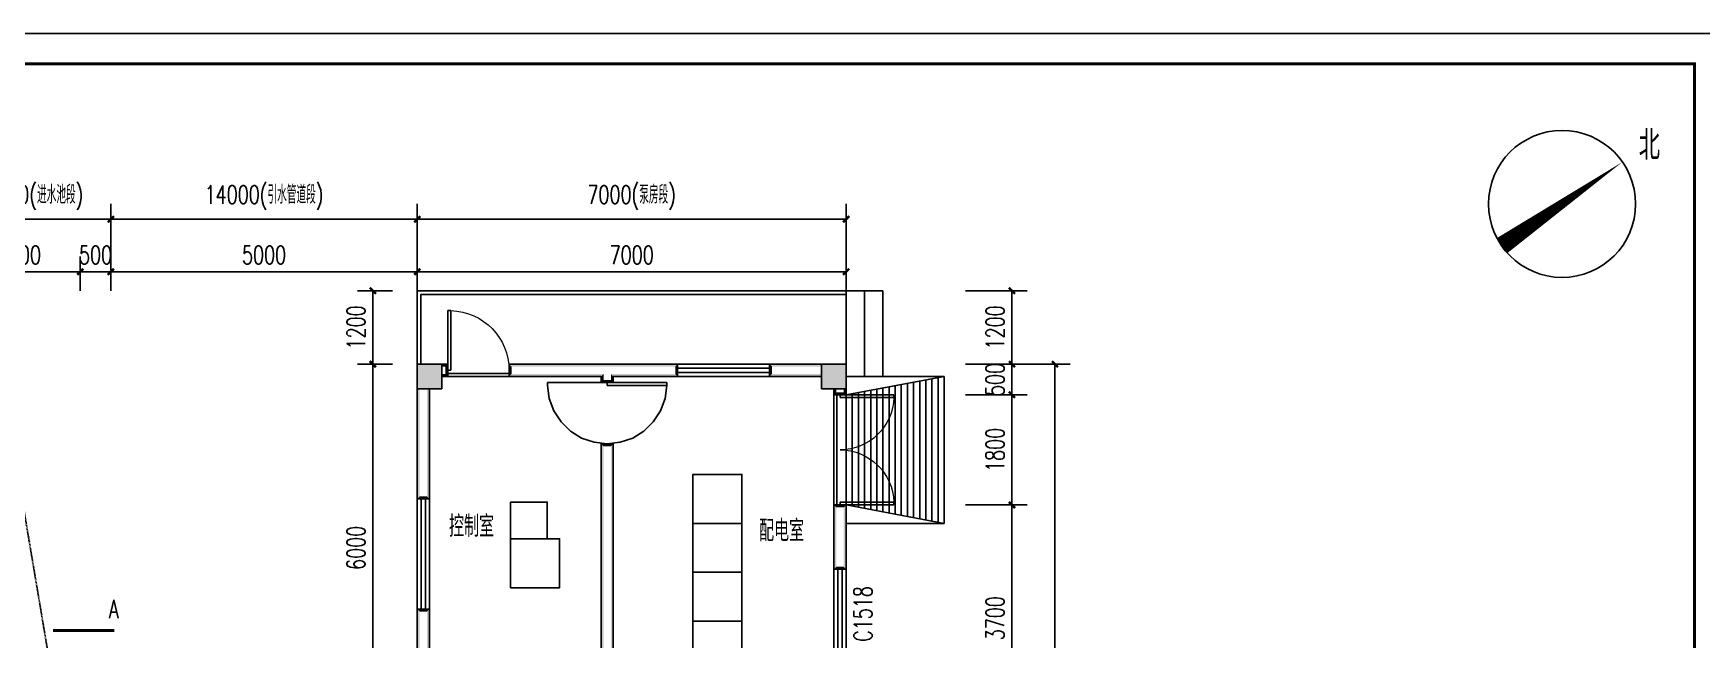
# Model space of a CAD drawing. Header units: millimetres. Extents: x -725 to 2274960, y -506 to 2980382.
# Drawn here: x 2005672 to 2032899, y 2606310 to 2616214 of the extents above; entities that cross this region are included whole.
import ezdxf

# ---------------------------------------------------------------- set-up
doc = ezdxf.new("R2010")
doc.units = ezdxf.units.MM
doc.header["$LTSCALE"] = 1000
doc.linetypes.add('DASHED', pattern=[0.75, 0.5, -0.25])
doc.linetypes.add('DASHED2', pattern=[0.375, 0.25, -0.125])
for name, color, linetype in [('AXIS', 3, 'Continuous'), ('COLUMN', 4, 'Continuous'), ('DIM_SYMB', 3, 'Continuous'), ('DOOR_FIRE', 3, 'Continuous'), ('DXPM', 4, 'Continuous'), ('LATRINE', 6, 'Continuous'), ('PUB_DIM', 3, 'Continuous'), ('PUB_HATCH', 8, 'Continuous'), ('PUB_TITLE', 4, 'Continuous'), ('PUB_WALL', 9, 'Continuous'), ('STAIR', 2, 'Continuous'), ('WALL', 4, 'Continuous'), ('WINDOW', 3, 'Continuous'), ('WINDOW_TEXT', 7, 'Continuous'), ('YHJ_剖面_梁板', 4, 'Continuous'), ('YHJ_楼梯', 52, 'Continuous'), ('电缆沟', 7, 'Continuous')]:
    doc.layers.add(name, color=color, linetype=linetype)
doc.styles.add('_TCH_DIM', font='SIMPLEX', dxfattribs={"bigfont": 'GBCBIG'})
doc.styles.add('_TCH_DIM_T3', font='SIMPLEX', dxfattribs={"width": 0.705882, "bigfont": 'GBCBIG'})
doc.styles.add('_TCH_LABEL', font='COMPLEX', dxfattribs={"bigfont": 'GBCBIG'})
doc.styles.add('_TCH_WINDOW', font='SIMPLEX', dxfattribs={"bigfont": 'GBCBIG'})
doc.styles.add('tssdeng', font='tssdeng.shx', dxfattribs={"width": 0.7, "bigfont": 'hztxt.shx'})
doc.dimstyles.new('_TCH_ARCH&&100', dxfattribs={"dimtxt": 297.5, "dimasz": 100, "dimexe": 250, "dimexo": 300, "dimgap": 126.25, "dimtad": 1, "dimdec": 0, "dimzin": 0, "dimdsep": 46, "dimtxsty": '_TCH_DIM_T3', "dimblk": 'ARCHTICK', "dimcen": 0.09, "dimclrt": 7, "dimazin": 2, "dimtfac": 1, "dimtdec": 0, "dimtix": 1, "dimtmove": 2, "dimatfit": 3, "dimfxl": 75, "dimtolj": 1, "dimtzin": 0, "dimarcsym": 0})
doc.dimstyles.new('_TCH_ARCH_MM_M&&100', dxfattribs={"dimtxt": 297.5, "dimasz": 100, "dimexe": 250, "dimexo": 300, "dimgap": 126.25, "dimtad": 1, "dimdec": 0, "dimzin": 0, "dimdsep": 46, "dimtxsty": '_TCH_DIM_T3', "dimblk": 'ARCHTICK', "dimcen": 0.09, "dimclrt": 7, "dimazin": 2, "dimtfac": 1, "dimtdec": 0, "dimtix": 1, "dimtmove": 2, "dimatfit": 3, "dimfxl": 75, "dimtolj": 1, "dimtzin": 0, "dimarcsym": 0})

# ---------------------------------------------------------------- blocks, each defined once
blk = doc.blocks.new('HAYJZ A3')
blk.add_lwpolyline([(4975, -403417), (46975, -403417), (46975, -433117), (4975, -433117), (4975, -403417)])
at = {"const_width": 50}
blk.add_lwpolyline([(7475, -403917), (46475, -403917), (46475, -432617), (7475, -432617), (7475, -403917)], dxfattribs=at)
at = {"layer": 'PUB_TITLE'}
blk.add_lwpolyline([(4975, -433117), (46975, -433117), (46975, -403417), (4975, -403417)], close=True, dxfattribs=at)
blk = doc.blocks.new('_ArchTick')
at = {"color": 0, "linetype": 'ByBlock', "const_width": 0.4}
blk.add_lwpolyline([(-0.5, -0.5), (0.5, 0.5)], dxfattribs=at)
blk = doc.blocks.new('*D56')
at = {"layer": 'AXIS', "color": 0, "lineweight": -2, "transparency": 16777216}
for p, q in [((2004437, 2612010), (2004437, 2613428)), ((2006937, 2612010), (2006937, 2613428)), ((2004437, 2613178), (2006937, 2613178))]:
    blk.add_line(p, q, dxfattribs=at)
at = {"layer": 'Defpoints', "color": 0, "transparency": 16777216}
for p in [(2006937, 2613178), (2004437, 2611710), (2006937, 2611710)]:
    blk.add_point(p, dxfattribs=at)
at = {"layer": 'AXIS', "color": 0, "lineweight": -2, "transparency": 16777216, "xscale": 100, "yscale": 100, "zscale": 100, "rotation": 180}
blk.add_blockref('_ArchTick', (2004437, 2613178), dxfattribs=at)
at = {"layer": 'AXIS', "color": 0, "lineweight": -2, "transparency": 16777216, "xscale": 100, "yscale": 100, "zscale": 100}
blk.add_blockref('_ArchTick', (2006937, 2613178), dxfattribs=at)
at = {"layer": 'AXIS', "color": 7, "transparency": 16777216, "insert": (2005687, 2613531), "char_height": 297.5, "attachment_point": 5, "style": '_TCH_DIM_T3'}
blk.add_mtext('\\A1;2500(进水池段)', dxfattribs=at)
blk = doc.blocks.new('*D57')
at = {"layer": 'AXIS', "color": 0, "lineweight": -2, "transparency": 16777216}
for p, q in [((2006937, 2612010), (2006937, 2613428)), ((2011937, 2612010), (2011937, 2613428)), ((2006937, 2613178), (2011937, 2613178))]:
    blk.add_line(p, q, dxfattribs=at)
at = {"layer": 'Defpoints', "color": 0, "transparency": 16777216}
for p in [(2011937, 2613178), (2006937, 2611710), (2011937, 2611710)]:
    blk.add_point(p, dxfattribs=at)
at = {"layer": 'AXIS', "color": 0, "lineweight": -2, "transparency": 16777216, "xscale": 100, "yscale": 100, "zscale": 100, "rotation": 180}
blk.add_blockref('_ArchTick', (2006937, 2613178), dxfattribs=at)
at = {"layer": 'AXIS', "color": 0, "lineweight": -2, "transparency": 16777216, "xscale": 100, "yscale": 100, "zscale": 100}
blk.add_blockref('_ArchTick', (2011937, 2613178), dxfattribs=at)
at = {"layer": 'AXIS', "color": 7, "transparency": 16777216, "insert": (2009437, 2613531), "char_height": 297.5, "attachment_point": 5, "style": '_TCH_DIM_T3'}
blk.add_mtext('\\A1;14000(引水管道段)', dxfattribs=at)
blk = doc.blocks.new('*D58')
at = {"layer": 'AXIS', "color": 0, "lineweight": -2, "transparency": 16777216}
for p, q in [((2011937, 2612010), (2011937, 2613428)), ((2018937, 2612010), (2018937, 2613428)), ((2011937, 2613178), (2018937, 2613178))]:
    blk.add_line(p, q, dxfattribs=at)
at = {"layer": 'Defpoints', "color": 0, "transparency": 16777216}
for p in [(2018937, 2613178), (2011937, 2611710), (2018937, 2611710)]:
    blk.add_point(p, dxfattribs=at)
at = {"layer": 'AXIS', "color": 0, "lineweight": -2, "transparency": 16777216, "xscale": 100, "yscale": 100, "zscale": 100, "rotation": 180}
blk.add_blockref('_ArchTick', (2011937, 2613178), dxfattribs=at)
at = {"layer": 'AXIS', "color": 0, "lineweight": -2, "transparency": 16777216, "xscale": 100, "yscale": 100, "zscale": 100}
blk.add_blockref('_ArchTick', (2018937, 2613178), dxfattribs=at)
at = {"layer": 'AXIS', "color": 7, "transparency": 16777216, "insert": (2015437, 2613531), "char_height": 297.5, "attachment_point": 5, "style": '_TCH_DIM_T3'}
blk.add_mtext('\\A1;7000(泵房段)', dxfattribs=at)
blk = doc.blocks.new('_FZH')
blk.add_lwpolyline([(-0.5, -0.5), (0.5, -0.5), (0.5, 0.5), (-0.5, 0.5)], close=True)
at = {"layer": 'PUB_HATCH'}
blk.add_solid([(-0.5, -0.5), (0.5, -0.5), (-0.5, 0.5), (0.5, 0.5)], dxfattribs=at)
blk = doc.blocks.new('*D159')
at = {"layer": 'AXIS', "color": 0, "lineweight": -2, "transparency": 16777216}
for p, q in [((2004437, 2612010), (2004437, 2612570)), ((2006437, 2612010), (2006437, 2612570)), ((2004437, 2612320), (2006437, 2612320))]:
    blk.add_line(p, q, dxfattribs=at)
at = {"layer": 'Defpoints', "color": 0, "transparency": 16777216}
for p in [(2006437, 2612320), (2004437, 2611710), (2006437, 2611710)]:
    blk.add_point(p, dxfattribs=at)
at = {"layer": 'AXIS', "color": 0, "lineweight": -2, "transparency": 16777216, "xscale": 100, "yscale": 100, "zscale": 100, "rotation": 180}
blk.add_blockref('_ArchTick', (2004437, 2612320), dxfattribs=at)
at = {"layer": 'AXIS', "color": 0, "lineweight": -2, "transparency": 16777216, "xscale": 100, "yscale": 100, "zscale": 100}
blk.add_blockref('_ArchTick', (2006437, 2612320), dxfattribs=at)
at = {"layer": 'AXIS', "color": 7, "transparency": 16777216, "insert": (2005437, 2612595), "char_height": 297.5, "attachment_point": 5, "style": '_TCH_DIM_T3'}
blk.add_mtext('\\A1;2000', dxfattribs=at)
blk = doc.blocks.new('*D160')
at = {"layer": 'AXIS', "color": 0, "lineweight": -2, "transparency": 16777216}
for p, q in [((2006437, 2612010), (2006437, 2612570)), ((2006937, 2612010), (2006937, 2612570)), ((2006437, 2612320), (2006337, 2612320)), ((2006437, 2612320), (2006937, 2612320)), ((2006937, 2612320), (2007037, 2612320))]:
    blk.add_line(p, q, dxfattribs=at)
at = {"layer": 'Defpoints', "color": 0, "transparency": 16777216}
for p in [(2006937, 2612320), (2006437, 2611710), (2006937, 2611710)]:
    blk.add_point(p, dxfattribs=at)
at = {"layer": 'AXIS', "color": 0, "lineweight": -2, "transparency": 16777216, "xscale": 100, "yscale": 100, "zscale": 100}
blk.add_blockref('_ArchTick', (2006437, 2612320), dxfattribs=at)
at = {"layer": 'AXIS', "color": 0, "lineweight": -2, "transparency": 16777216, "xscale": 100, "yscale": 100, "zscale": 100, "rotation": 180}
blk.add_blockref('_ArchTick', (2006937, 2612320), dxfattribs=at)
at = {"layer": 'AXIS', "color": 7, "transparency": 16777216, "insert": (2006687, 2612595), "char_height": 297.5, "attachment_point": 5, "style": '_TCH_DIM_T3'}
blk.add_mtext('\\A1;500', dxfattribs=at)
blk = doc.blocks.new('*D161')
at = {"layer": 'AXIS', "color": 0, "lineweight": -2, "transparency": 16777216}
for p, q in [((2006937, 2612010), (2006937, 2612570)), ((2011937, 2612010), (2011937, 2612570)), ((2006937, 2612320), (2011937, 2612320))]:
    blk.add_line(p, q, dxfattribs=at)
at = {"layer": 'Defpoints', "color": 0, "transparency": 16777216}
for p in [(2011937, 2612320), (2006937, 2611710), (2011937, 2611710)]:
    blk.add_point(p, dxfattribs=at)
at = {"layer": 'AXIS', "color": 0, "lineweight": -2, "transparency": 16777216, "xscale": 100, "yscale": 100, "zscale": 100, "rotation": 180}
blk.add_blockref('_ArchTick', (2006937, 2612320), dxfattribs=at)
at = {"layer": 'AXIS', "color": 0, "lineweight": -2, "transparency": 16777216, "xscale": 100, "yscale": 100, "zscale": 100}
blk.add_blockref('_ArchTick', (2011937, 2612320), dxfattribs=at)
at = {"layer": 'AXIS', "color": 7, "transparency": 16777216, "insert": (2009437, 2612595), "char_height": 297.5, "attachment_point": 5, "style": '_TCH_DIM_T3'}
blk.add_mtext('\\A1;5000', dxfattribs=at)
blk = doc.blocks.new('*D162')
at = {"layer": 'AXIS', "color": 0, "lineweight": -2, "transparency": 16777216}
for p, q in [((2011937, 2612010), (2011937, 2612570)), ((2018937, 2612010), (2018937, 2612570)), ((2011937, 2612320), (2018937, 2612320))]:
    blk.add_line(p, q, dxfattribs=at)
at = {"layer": 'Defpoints', "color": 0, "transparency": 16777216}
for p in [(2018937, 2612320), (2011937, 2611710), (2018937, 2611710)]:
    blk.add_point(p, dxfattribs=at)
at = {"layer": 'AXIS', "color": 0, "lineweight": -2, "transparency": 16777216, "xscale": 100, "yscale": 100, "zscale": 100, "rotation": 180}
blk.add_blockref('_ArchTick', (2011937, 2612320), dxfattribs=at)
at = {"layer": 'AXIS', "color": 0, "lineweight": -2, "transparency": 16777216, "xscale": 100, "yscale": 100, "zscale": 100}
blk.add_blockref('_ArchTick', (2018937, 2612320), dxfattribs=at)
at = {"layer": 'AXIS', "color": 7, "transparency": 16777216, "insert": (2015437, 2612595), "char_height": 297.5, "attachment_point": 5, "style": '_TCH_DIM_T3'}
blk.add_mtext('\\A1;7000', dxfattribs=at)
blk = doc.blocks.new('*D163')
at = {"layer": 'Defpoints', "color": 0, "transparency": 16777216}
for p in [(2011213, 2612010), (2011833, 2612010), (2011833, 2610810)]:
    blk.add_point(p, dxfattribs=at)
at = {"layer": 'PUB_DIM', "color": 0, "lineweight": -2, "transparency": 16777216}
for p, q in [((2011533, 2612010), (2010963, 2612010)), ((2011213, 2610810), (2011213, 2612010)), ((2011533, 2610810), (2010963, 2610810))]:
    blk.add_line(p, q, dxfattribs=at)
at = {"layer": 'PUB_DIM', "color": 0, "lineweight": -2, "transparency": 16777216, "xscale": 100, "yscale": 100, "zscale": 100}
for p, rotation in [((2011213, 2612010), 90), ((2011213, 2610810), 270)]:
    blk.add_blockref('_ArchTick', p, dxfattribs=dict(at, rotation=rotation))
at = {"layer": 'PUB_DIM', "color": 7, "transparency": 16777216, "insert": (2010938, 2611410), "char_height": 297.5, "attachment_point": 5, "rotation": 90, "style": '_TCH_DIM_T3'}
blk.add_mtext('\\A1;1200', dxfattribs=at)
blk = doc.blocks.new('*D164')
at = {"layer": 'Defpoints', "color": 0, "transparency": 16777216}
for p in [(2011213, 2610810), (2011833, 2610810), (2011833, 2604810)]:
    blk.add_point(p, dxfattribs=at)
at = {"layer": 'PUB_DIM', "color": 0, "lineweight": -2, "transparency": 16777216}
for p, q in [((2011533, 2610810), (2010963, 2610810)), ((2011213, 2604810), (2011213, 2610810)), ((2011533, 2604810), (2010963, 2604810))]:
    blk.add_line(p, q, dxfattribs=at)
at = {"layer": 'PUB_DIM', "color": 0, "lineweight": -2, "transparency": 16777216, "xscale": 100, "yscale": 100, "zscale": 100}
for p, rotation in [((2011213, 2610810), 90), ((2011213, 2604810), 270)]:
    blk.add_blockref('_ArchTick', p, dxfattribs=dict(at, rotation=rotation))
at = {"layer": 'PUB_DIM', "color": 7, "transparency": 16777216, "insert": (2010938, 2607810), "char_height": 297.5, "attachment_point": 5, "rotation": 90, "style": '_TCH_DIM_T3'}
blk.add_mtext('\\A1;6000', dxfattribs=at)
blk = doc.blocks.new('$WINLIB2D$00000001')
at = {"color": 0}
for points in [[(-0.5, 0.5), (-0.5, -0.5)], [(-0.5, 0.5), (0.5, 0.5)], [(0.5, -0.5), (0.5, 0.5)], [(0.5, 0.167), (-0.5, 0.167)], [(0.5, -0.167), (-0.5, -0.167)], [(-0.5, -0.5), (0.5, -0.5)]]:
    blk.add_lwpolyline(points, dxfattribs=at)
blk = doc.blocks.new('$DorLib2D$00000002')
for p, q in [((-0.5, 0), (-0.5, 0.4875)), ((-0.475, 0.4875), (-0.5, 0.4875)), ((-0.475, 0), (-0.475, 0.4875)), ((0.475, 0), (0.475, 0.4875)), ((0.475, 0.4875), (0.5, 0.4875)), ((0.5, 0), (0.5, 0.4875)), ((-0.5, 0), (-0.475, 0)), ((0.5, 0), (0.475, 0))]:
    blk.add_line(p, q)
at = {"lineweight": 13}
for centre, start, end in [((-0.4875, 0), 0, 88.53072), ((0.4875, 0), 91.46928, 180)]:
    blk.add_arc(centre, 0.4875, start, end, dxfattribs=at)
blk = doc.blocks.new('$DorLib2D$00000148')
at = {"color": 0}
for points in [[(0.45, 0.975), (0.237, 0.946), (0.036, 0.871), (-0.144, 0.753), (-0.294, 0.599), (-0.407, 0.417), (-0.476, 0.213), (-0.5, 0)], [(0.45, 0.975), (0.5, 0.975)], [(0.45, 0), (0.45, 0.975)], [(0.5, 0), (0.5, 0.975)], [(0.5, 0), (0.45, 0)]]:
    blk.add_lwpolyline(points, dxfattribs=at)
at = {"color": 0, "linetype": 'DASHED2'}
for points in [[(-0.5, 0), (-0.476, -0.213), (-0.407, -0.417), (-0.294, -0.599), (-0.144, -0.753), (0.036, -0.871), (0.237, -0.946), (0.45, -0.975)], [(0.5, 0), (0.5, -0.975)], [(0.45, -0.975), (0.5, -0.975)]]:
    blk.add_lwpolyline(points, dxfattribs=at)
blk = doc.blocks.new('$DorLib2D$00000001')
for p, q in [((0.45, 0.975), (0.5, 0.975)), ((0.45, 0), (0.45, 0.975)), ((0.5, 0), (0.5, 0.975)), ((0.5, 0), (0.45, 0))]:
    blk.add_line(p, q)
at = {"lineweight": 13}
blk.add_arc((0.475, 0), 0.975, 91.4693, 180, dxfattribs=at)
blk = doc.blocks.new('*D386')
at = {"layer": 'Defpoints', "color": 0, "transparency": 16777216}
for p in [(2020586, 2608510), (2021643, 2608510), (2020586, 2604810)]:
    blk.add_point(p, dxfattribs=at)
at = {"layer": 'PUB_DIM', "color": 0, "lineweight": -2, "transparency": 16777216}
for p, q in [((2020886, 2608510), (2021893, 2608510)), ((2021643, 2604810), (2021643, 2608510)), ((2020886, 2604810), (2021893, 2604810))]:
    blk.add_line(p, q, dxfattribs=at)
at = {"layer": 'PUB_DIM', "color": 0, "lineweight": -2, "transparency": 16777216, "xscale": 100, "yscale": 100, "zscale": 100}
for p, rotation in [((2021643, 2608510), 90), ((2021643, 2604810), 270)]:
    blk.add_blockref('_ArchTick', p, dxfattribs=dict(at, rotation=rotation))
at = {"layer": 'PUB_DIM', "color": 7, "transparency": 16777216, "insert": (2021368, 2606660), "char_height": 297.5, "attachment_point": 5, "rotation": 90, "style": '_TCH_DIM_T3'}
blk.add_mtext('\\A1;3700', dxfattribs=at)
blk = doc.blocks.new('*D387')
at = {"layer": 'Defpoints', "color": 0, "transparency": 16777216}
for p in [(2020586, 2610310), (2021643, 2610310), (2020586, 2608510)]:
    blk.add_point(p, dxfattribs=at)
at = {"layer": 'PUB_DIM', "color": 0, "lineweight": -2, "transparency": 16777216}
for p, q in [((2020886, 2610310), (2021893, 2610310)), ((2021643, 2608510), (2021643, 2610310)), ((2020886, 2608510), (2021893, 2608510))]:
    blk.add_line(p, q, dxfattribs=at)
at = {"layer": 'PUB_DIM', "color": 0, "lineweight": -2, "transparency": 16777216, "xscale": 100, "yscale": 100, "zscale": 100}
for p, rotation in [((2021643, 2610310), 90), ((2021643, 2608510), 270)]:
    blk.add_blockref('_ArchTick', p, dxfattribs=dict(at, rotation=rotation))
at = {"layer": 'PUB_DIM', "color": 7, "transparency": 16777216, "insert": (2021368, 2609410), "char_height": 297.5, "attachment_point": 5, "rotation": 90, "style": '_TCH_DIM_T3'}
blk.add_mtext('\\A1;1800', dxfattribs=at)
blk = doc.blocks.new('*D388')
at = {"layer": 'Defpoints', "color": 0, "transparency": 16777216}
for p in [(2020586, 2610810), (2021643, 2610810), (2020586, 2610310)]:
    blk.add_point(p, dxfattribs=at)
at = {"layer": 'PUB_DIM', "color": 0, "lineweight": -2, "transparency": 16777216}
for p, q in [((2020886, 2610810), (2021893, 2610810)), ((2021643, 2610810), (2021643, 2610910)), ((2021643, 2610310), (2021643, 2610810)), ((2020886, 2610310), (2021893, 2610310)), ((2021643, 2610310), (2021643, 2610210))]:
    blk.add_line(p, q, dxfattribs=at)
at = {"layer": 'PUB_DIM', "color": 0, "lineweight": -2, "transparency": 16777216, "xscale": 100, "yscale": 100, "zscale": 100}
for p, rotation in [((2021643, 2610810), 270), ((2021643, 2610310), 90)]:
    blk.add_blockref('_ArchTick', p, dxfattribs=dict(at, rotation=rotation))
at = {"layer": 'PUB_DIM', "color": 7, "transparency": 16777216, "insert": (2021368, 2610560), "char_height": 297.5, "attachment_point": 5, "rotation": 90, "style": '_TCH_DIM_T3'}
blk.add_mtext('\\A1;500', dxfattribs=at)
blk = doc.blocks.new('*D389')
at = {"layer": 'Defpoints', "color": 0, "transparency": 16777216}
for p in [(2020586, 2612010), (2021643, 2612010), (2020586, 2610810)]:
    blk.add_point(p, dxfattribs=at)
at = {"layer": 'PUB_DIM', "color": 0, "lineweight": -2, "transparency": 16777216}
for p, q in [((2020886, 2612010), (2021893, 2612010)), ((2021643, 2610810), (2021643, 2612010)), ((2020886, 2610810), (2021893, 2610810))]:
    blk.add_line(p, q, dxfattribs=at)
at = {"layer": 'PUB_DIM', "color": 0, "lineweight": -2, "transparency": 16777216, "xscale": 100, "yscale": 100, "zscale": 100}
for p, rotation in [((2021643, 2612010), 90), ((2021643, 2610810), 270)]:
    blk.add_blockref('_ArchTick', p, dxfattribs=dict(at, rotation=rotation))
at = {"layer": 'PUB_DIM', "color": 7, "transparency": 16777216, "insert": (2021368, 2611410), "char_height": 297.5, "attachment_point": 5, "rotation": 90, "style": '_TCH_DIM_T3'}
blk.add_mtext('\\A1;1200', dxfattribs=at)
blk = doc.blocks.new('*D390')
at = {"layer": 'Defpoints', "color": 0, "transparency": 16777216}
for p in [(2020886, 2610810), (2022345, 2610810), (2020886, 2595210)]:
    blk.add_point(p, dxfattribs=at)
at = {"layer": 'PUB_DIM', "color": 0, "lineweight": -2, "transparency": 16777216}
for p, q in [((2021186, 2610810), (2022595, 2610810)), ((2022345, 2595210), (2022345, 2610810)), ((2021186, 2595210), (2022595, 2595210))]:
    blk.add_line(p, q, dxfattribs=at)
at = {"layer": 'PUB_DIM', "color": 0, "lineweight": -2, "transparency": 16777216, "xscale": 100, "yscale": 100, "zscale": 100}
for p, rotation in [((2022345, 2610810), 90), ((2022345, 2595210), 270)]:
    blk.add_blockref('_ArchTick', p, dxfattribs=dict(at, rotation=rotation))
at = {"layer": 'PUB_DIM', "color": 7, "transparency": 16777216, "insert": (2022070, 2603010), "char_height": 297.5, "attachment_point": 5, "rotation": 90, "style": '_TCH_DIM_T3'}
blk.add_mtext('\\A1;15600', dxfattribs=at)

msp = doc.modelspace()

# ---------------------------------------------------------------- hatches: boundary and pattern name
at = {"layer": 'PUB_WALL'}
for points in [[(2011937.2599, 2610810.0124), (2011937.2599, 2610410.0124), (2011977.2599, 2610450.0124), (2011977.2599, 2610770.0124)], [(2012337.2599, 2610810.0124), (2011937.2599, 2610810.0124), (2011977.2599, 2610770.0124), (2012297.2599, 2610770.0124)], [(2012337.2599, 2610410.0124), (2012337.2599, 2610810.0124), (2012297.2599, 2610770.0124), (2012297.2599, 2610450.0124)], [(2012337.2599, 2610810.0124), (2012337.2599, 2610770.0124), (2012397.2599, 2610770.0124), (2012437.2599, 2610810.0124)], [(2012437.2599, 2610610.0124), (2012437.2599, 2610810.0124), (2012397.2599, 2610770.0124), (2012397.2599, 2610650.0124)], [(2015037.2599, 2610810.0124), (2013437.2599, 2610810.0124), (2013477.2599, 2610770.0124), (2015037.2599, 2610770.0124)], [(2013437.2599, 2610810.0124), (2013437.2599, 2610610.0124), (2013477.2599, 2610650.0124), (2013477.2599, 2610770.0124)], [(2016187.2599, 2610810.0124), (2015037.2599, 2610810.0124), (2015037.2599, 2610770.0124), (2016147.2599, 2610770.0124)], [(2016187.2599, 2610610.0124), (2016187.2599, 2610810.0124), (2016147.2599, 2610770.0124), (2016147.2599, 2610650.0124)], [(2018537.2599, 2610770.0124), (2018537.2599, 2610810.0124), (2017687.2599, 2610810.0124), (2017727.2599, 2610770.0124)], [(2017687.2599, 2610810.0124), (2017687.2599, 2610610.0124), (2017727.2599, 2610650.0124), (2017727.2599, 2610770.0124)], [(2018537.2599, 2610810.0124), (2018537.2599, 2610410.0124), (2018577.2599, 2610450.0124), (2018577.2599, 2610770.0124)], [(2018937.2599, 2610810.0124), (2018537.2599, 2610810.0124), (2018577.2599, 2610770.0124), (2018897.2599, 2610770.0124)], [(2018937.2599, 2610410.0124), (2018937.2599, 2610810.0124), (2018897.2599, 2610770.0124), (2018897.2599, 2610450.0124)], [(2012337.2599, 2610650.0124), (2012337.2599, 2610610.0124), (2012437.2599, 2610610.0124), (2012397.2599, 2610650.0124)], [(2013437.2599, 2610610.0124), (2014937.2599, 2610610.0124), (2014977.2599, 2610650.0124), (2013477.2599, 2610650.0124)], [(2014937.2599, 2610610.0124), (2014937.2599, 2610510.0124), (2014977.2599, 2610550.0124), (2014977.2599, 2610650.0124)], [(2014937.2599, 2610510.0124), (2015137.2599, 2610510.0124), (2015097.2599, 2610550.0124), (2014977.2599, 2610550.0124)], [(2015137.2599, 2610610.0124), (2016187.2599, 2610610.0124), (2016147.2599, 2610650.0124), (2015097.2599, 2610650.0124)], [(2015137.2599, 2610510.0124), (2015137.2599, 2610610.0124), (2015097.2599, 2610650.0124), (2015097.2599, 2610550.0124)], [(2018537.2599, 2610610.0124), (2018537.2599, 2610650.0124), (2017727.2599, 2610650.0124), (2017687.2599, 2610610.0124)], [(2011937.2599, 2610410.0124), (2012337.2599, 2610410.0124), (2012297.2599, 2610450.0124), (2011977.2599, 2610450.0124)], [(2011977.2599, 2610410.0124), (2011937.2599, 2610410.0124), (2011937.2599, 2608610.0124), (2011977.2599, 2608650.0124)], [(2012137.2599, 2610410.0124), (2012097.2599, 2610410.0124), (2012097.2599, 2608650.0124), (2012137.2599, 2608610.0124)], [(2018537.2599, 2610410.0124), (2018937.2599, 2610410.0124), (2018897.2599, 2610450.0124), (2018577.2599, 2610450.0124)], [(2018777.2599, 2610410.0124), (2018737.2599, 2610410.0124), (2018737.2599, 2610310.0124), (2018777.2599, 2610350.0124)], [(2018737.2599, 2610310.0124), (2018937.2599, 2610310.0124), (2018897.2599, 2610350.0124), (2018777.2599, 2610350.0124)], [(2018937.2599, 2610410.0124), (2018897.2599, 2610410.0124), (2018897.2599, 2610350.0124), (2018937.2599, 2610310.0124)], [(2015137.2599, 2609510.0124), (2014937.2599, 2609510.0124), (2014977.2599, 2609470.0124), (2015097.2599, 2609470.0124)], [(2014937.2599, 2609510.0124), (2014937.2599, 2604810.0124), (2014977.2599, 2604770.0124), (2014977.2599, 2609470.0124)], [(2015137.2599, 2604810.0124), (2015137.2599, 2609510.0124), (2015097.2599, 2609470.0124), (2015097.2599, 2604770.0124)], [(2011937.2599, 2608610.0124), (2012137.2599, 2608610.0124), (2012097.2599, 2608650.0124), (2011977.2599, 2608650.0124)], [(2018937.2599, 2608510.0124), (2018737.2599, 2608510.0124), (2018777.2599, 2608470.0124), (2018897.2599, 2608470.0124)], [(2018737.2599, 2608510.0124), (2018737.2599, 2607460.0124), (2018777.2599, 2607500.0124), (2018777.2599, 2608470.0124)], [(2018937.2599, 2607460.0124), (2018937.2599, 2608510.0124), (2018897.2599, 2608470.0124), (2018897.2599, 2607500.0124)], [(2018737.2599, 2607460.0124), (2018937.2599, 2607460.0124), (2018897.2599, 2607500.0124), (2018777.2599, 2607500.0124)], [(2012137.2599, 2606810.0124), (2011937.2599, 2606810.0124), (2011977.2599, 2606770.0124), (2012097.2599, 2606770.0124)], [(2011937.2599, 2604810.0124), (2011977.2599, 2604810.0124), (2011977.2599, 2606770.0124), (2011937.2599, 2606810.0124)], [(2012097.2599, 2604810.0124), (2012137.2599, 2604810.0124), (2012137.2599, 2606810.0124), (2012097.2599, 2606770.0124)]]:
    msp.add_hatch(color=256, dxfattribs=at).paths.add_polyline_path(points)

# ---------------------------------------------------------------- linework, layer by layer
at = {"color": 8}
for points in [[(2016437.2599, 2608210.0124), (2017237.2599, 2608210.0124), (2017237.2599, 2609010.0124), (2016437.2599, 2609010.0124)], [(2014060.1694, 2607958.3209), (2013460.1694, 2607958.3209), (2013460.1694, 2608558.3209), (2014060.1694, 2608558.3209)], [(2016437.2599, 2607410.0124), (2017237.2599, 2607410.0124), (2017237.2599, 2608210.0124), (2016437.2599, 2608210.0124)], [(2013460.1694, 2607958.3209), (2014260.1694, 2607958.3209), (2014260.1694, 2607158.3209), (2013460.1694, 2607158.3209)], [(2016437.2599, 2606610.0124), (2017237.2599, 2606610.0124), (2017237.2599, 2607410.0124), (2016437.2599, 2607410.0124)], [(2016437.2599, 2605810.0124), (2017237.2599, 2605810.0124), (2017237.2599, 2606610.0124), (2016437.2599, 2606610.0124)]]:
    msp.add_lwpolyline(points, close=True, dxfattribs=at)
at = {"layer": 'DIM_SYMB'}
msp.add_lwpolyline([(2029635.7993, 2612742.4645, 300, 0, 0), (2031606.2663, 2614112.5958, 0, 0, 0)], format="xyseb", dxfattribs=at)
at = {"layer": 'DIM_SYMB', "const_width": 50}
msp.add_lwpolyline([(2005994.1092, 2606460.807), (2006994.1092, 2606460.807)], dxfattribs=at)
at = {"layer": 'DIM_SYMB'}
msp.add_circle((2030621.0328, 2613427.5302), 1200, dxfattribs=at)
at = {"layer": 'DXPM', "color": 4, "linetype": 'DASHED', "ltscale": 0.03, "flags": 128}
msp.add_lwpolyline([(2004937.2599, 2608910.0124), (2005437.2599, 2608910.0124), (2006229.0246, 2604210.0124)], dxfattribs=at)
at = {"layer": 'LATRINE'}
msp.add_lwpolyline([(2011997.2599, 2610810.0124), (2011997.2599, 2611950.0124), (2018877.2599, 2611950.0124), (2018937.2599, 2611950.0124)], dxfattribs=at)
at = {"layer": 'STAIR'}
for p, q in [((2020537.2599, 2610610.0124), (2018937.2599, 2610610.0124)), ((2018937.2599, 2610310.0124), (2020537.2599, 2610610.0124)), ((2019937.2599, 2608322.5124), (2019937.2599, 2610497.5124)), ((2020037.2599, 2608303.7624), (2020037.2599, 2610516.2624)), ((2020137.2599, 2608285.0124), (2020137.2599, 2610535.0124)), ((2020237.2599, 2608266.2624), (2020237.2599, 2610553.7624)), ((2020337.2599, 2608247.5124), (2020337.2599, 2610572.5124)), ((2020437.2599, 2608228.7624), (2020437.2599, 2610591.2624)), ((2020537.2599, 2608210.0124), (2020537.2599, 2610610.0124)), ((2018937.2599, 2608210.0124), (2018937.2599, 2610410.0124)), ((2019037.2599, 2608491.2624), (2019037.2599, 2610328.7624)), ((2019137.2599, 2608472.5124), (2019137.2599, 2610347.5124)), ((2019237.2599, 2608453.7624), (2019237.2599, 2610366.2624)), ((2019337.2599, 2608435.0124), (2019337.2599, 2610385.0124)), ((2019437.2599, 2608416.2624), (2019437.2599, 2610403.7624)), ((2019537.2599, 2608397.5124), (2019537.2599, 2610422.5124)), ((2019637.2599, 2608378.7624), (2019637.2599, 2610441.2624)), ((2019737.2599, 2608360.0124), (2019737.2599, 2610460.0124)), ((2019837.2599, 2608341.2624), (2019837.2599, 2610478.7624)), ((2018937.2599, 2608510.0124), (2020537.2599, 2608210.0124)), ((2020537.2599, 2608210.0124), (2018937.2599, 2608210.0124))]:
    msp.add_line(p, q, dxfattribs=at)
at = {"layer": 'WALL'}
for p, q in [((2012437.2599, 2610810.0124), (2012337.2599, 2610810.0124)), ((2012437.2599, 2610610.0124), (2012437.2599, 2610810.0124)), ((2015037.2599, 2610810.0124), (2013437.2599, 2610810.0124)), ((2013437.2599, 2610810.0124), (2013437.2599, 2610610.0124)), ((2016187.2599, 2610810.0124), (2015037.2599, 2610810.0124)), ((2016187.2599, 2610610.0124), (2016187.2599, 2610810.0124)), ((2018537.2599, 2610810.0124), (2017687.2599, 2610810.0124)), ((2017687.2599, 2610810.0124), (2017687.2599, 2610610.0124)), ((2012337.2599, 2610610.0124), (2012437.2599, 2610610.0124)), ((2013437.2599, 2610610.0124), (2014937.2599, 2610610.0124)), ((2014937.2599, 2610610.0124), (2014937.2599, 2610510.0124)), ((2014937.2599, 2610510.0124), (2015137.2599, 2610510.0124)), ((2015137.2599, 2610610.0124), (2016187.2599, 2610610.0124)), ((2015137.2599, 2610510.0124), (2015137.2599, 2610610.0124)), ((2017687.2599, 2610610.0124), (2018537.2599, 2610610.0124)), ((2011937.2599, 2610410.0124), (2011937.2599, 2608610.0124)), ((2012137.2599, 2608610.0124), (2012137.2599, 2610410.0124)), ((2018737.2599, 2610410.0124), (2018737.2599, 2610310.0124)), ((2018737.2599, 2610310.0124), (2018937.2599, 2610310.0124)), ((2018937.2599, 2610310.0124), (2018937.2599, 2610410.0124)), ((2015137.2599, 2609510.0124), (2014937.2599, 2609510.0124)), ((2014937.2599, 2609510.0124), (2014937.2599, 2604810.0124)), ((2015137.2599, 2604810.0124), (2015137.2599, 2609510.0124)), ((2011937.2599, 2608610.0124), (2012137.2599, 2608610.0124)), ((2018937.2599, 2608510.0124), (2018737.2599, 2608510.0124)), ((2018737.2599, 2608510.0124), (2018737.2599, 2607460.0124)), ((2018937.2599, 2607460.0124), (2018937.2599, 2608510.0124)), ((2018737.2599, 2607460.0124), (2018937.2599, 2607460.0124)), ((2012137.2599, 2606810.0124), (2011937.2599, 2606810.0124)), ((2011937.2599, 2606810.0124), (2011937.2599, 2604810.0124)), ((2012137.2599, 2604810.0124), (2012137.2599, 2606810.0124))]:
    msp.add_line(p, q, dxfattribs=at)
at = {"layer": 'YHJ_剖面_梁板'}
for points in [[(2011937.2599, 2610810.0124), (2011937.2599, 2612010.0124), (2018937.2599, 2612010.0124), (2018937.2599, 2610810.0124)], [(2012437.2599, 2610660.0124), (2013437.2599, 2610660.0124)], [(2012437.2599, 2610610.0124), (2013437.2599, 2610610.0124)], [(2018737.2599, 2610310.0124), (2018737.2599, 2608510.0124)], [(2018787.2599, 2610310.0124), (2018787.2599, 2608510.0124)], [(2018937.2599, 2610310.0124), (2018937.2599, 2608510.0124)]]:
    msp.add_lwpolyline(points, dxfattribs=at)
at = {"layer": 'YHJ_楼梯'}
for p, q in [((2019537.256, 2612010.0137), (2018937.256, 2612010.0137)), ((2019237.256, 2610610.0137), (2019237.256, 2612010.0137)), ((2019537.256, 2610610.0137), (2019537.256, 2612010.0137)), ((2018937.256, 2610610.0137), (2019537.256, 2610610.0137))]:
    msp.add_line(p, q, dxfattribs=at)

# ---------------------------------------------------------------- block references
msp.add_blockref('HAYJZ A3', (1986308.4813, 3019631.2319))
at = {"layer": 'COLUMN', "xscale": 400, "yscale": 400, "zscale": 400, "rotation": 270}
for p in [(2012137.2599, 2610610.0124), (2018737.2599, 2610610.0124)]:
    msp.add_blockref('_FZH', p, dxfattribs=at)
at = {"layer": 'DOOR_FIRE', "ltscale": 100, "xscale": -1000, "yscale": 1000, "zscale": 200, "rotation": 270}
msp.add_blockref('$DorLib2D$00000148', (2015037.2599, 2610010.0124), dxfattribs=at)
at = {"layer": 'DOOR_FIRE', "xscale": 1800, "yscale": -1800, "zscale": 200, "rotation": 90}
msp.add_blockref('$DorLib2D$00000002', (2018837.2599, 2609410.0124), dxfattribs=at)
at = {"layer": 'WINDOW', "zscale": 200}
for name, p, xscale, yscale, rotation in [('$DorLib2D$00000001', (2012937.2599, 2610710.0124), 1000, -1000, 180), ('$WINLIB2D$00000001', (2016937.2599, 2610710.0124), 1500, 200, 180), ('$WINLIB2D$00000001', (2012037.2599, 2607710.0124), 1800, 200, 270)]:
    msp.add_blockref(name, p, dxfattribs=dict(at, xscale=xscale, yscale=yscale, rotation=rotation))
at = {"layer": 'WINDOW'}
ref = msp.add_blockref('$WINLIB2D$00000001', (2018837.2599, 2606710.0124), dxfattribs=dict(at, xscale=1500, yscale=200, zscale=200, rotation=90))
ref.add_attrib('A', 'C1518', (2019361.0099, 2606275.0124), dxfattribs={"layer": 'WINDOW_TEXT', "height": 297.5, "rotation": 90, "style": '_TCH_WINDOW', "width": 0.705882})

# ---------------------------------------------------------------- texts
at = {"layer": 'DIM_SYMB', "color": 7, "style": '_TCH_DIM'}
msp.add_text('北', height=482.2695, dxfattribs=at).set_placement((2031873.1633, 2614148.0398))
at = {"layer": 'DIM_SYMB', "color": 7, "style": '_TCH_LABEL', "width": 0.705882}
msp.add_text('A', height=297.5, dxfattribs=at).set_placement((2006904.1092, 2606662.057))
at = {"layer": '电缆沟', "ltscale": 1.5, "style": 'tssdeng', "width": 0.7}
for s, p in [('控制室', (2012456.1468, 2607988.5215)), ('配电室', (2017516.0251, 2607915.9174))]:
    msp.add_text(s, height=350, dxfattribs=at).set_placement(p)

# ---------------------------------------------------------------- dimensions: what is measured, and where the dimension line sits
at = {"layer": 'AXIS'}
for p1, p2, text, picture, middle in [((2004437.2599, 2611710.0124), (2006937.2599, 2611710.0124), '2500(进水池段)', '*D56', (2005687.2599, 2613530.5922)), ((2006937.2599, 2611710.0124), (2011937.2599, 2611710.0124), '14000(引水管道段)', '*D57', (2009437.2599, 2613530.5922)), ((2011937.2599, 2611710.0124), (2018937.2599, 2611710.0124), '7000(泵房段)', '*D58', (2015437.2599, 2613530.5922))]:
    dim = msp.add_aligned_dim(p1=p1, p2=p2, distance=1467.6631, text=text, dimstyle='_TCH_ARCH&&100', dxfattribs=at)
    dim.commit()
    dim.dimension.update_dxf_attribs({"geometry": picture, "text_midpoint": middle})
for p1, p2, picture, middle in [((2004437.2599, 2611710.0124), (2006437.2599, 2611710.0124), '*D159', (2005437.2599, 2612594.7993)), ((2006437.2599, 2611710.0124), (2006937.2599, 2611710.0124), '*D160', (2006687.2599, 2612594.7993)), ((2006937.2599, 2611710.0124), (2011937.2599, 2611710.0124), '*D161', (2009437.2599, 2612594.7993)), ((2011937.2599, 2611710.0124), (2018937.2599, 2611710.0124), '*D162', (2015437.2599, 2612594.7993))]:
    dim = msp.add_aligned_dim(p1=p1, p2=p2, distance=609.7868, dimstyle='_TCH_ARCH&&100', dxfattribs=at)
    dim.commit()
    dim.dimension.update_dxf_attribs({"geometry": picture, "text_midpoint": middle})
at = {"layer": 'PUB_DIM'}
for p1, p2, distance, dimstyle, picture, middle in [((2011832.7883, 2610810.0124), (2011832.7883, 2612010.0124), 619.795, '_TCH_ARCH&&100', '*D163', (2010937.9932, 2611410.0124)), ((2020585.5537, 2610810.0124), (2020585.5537, 2612010.0124), -1057.8791, '_TCH_ARCH_MM_M&&100', '*D389', (2021368.4328, 2611410.0124)), ((2011832.7883, 2604810.0124), (2011832.7883, 2610810.0124), 619.795, '_TCH_ARCH&&100', '*D164', (2010937.9932, 2607810.0124)), ((2020585.5537, 2610310.0124), (2020585.5537, 2610810.0124), -1057.8791, '_TCH_ARCH_MM_M&&100', '*D388', (2021368.4328, 2610560.0124)), ((2020885.5537, 2595210.0124), (2020885.5537, 2610810.0124), -1459.4791, '_TCH_ARCH_MM_M&&100', '*D390', (2022070.0328, 2603010.0124)), ((2020585.5537, 2608510.0124), (2020585.5537, 2610310.0124), -1057.8791, '_TCH_ARCH_MM_M&&100', '*D387', (2021368.4328, 2609410.0124)), ((2020585.5537, 2604810.0124), (2020585.5537, 2608510.0124), -1057.8791, '_TCH_ARCH_MM_M&&100', '*D386', (2021368.4328, 2606660.0124))]:
    dim = msp.add_aligned_dim(p1=p1, p2=p2, distance=distance, dimstyle=dimstyle, dxfattribs=at)
    dim.commit()
    dim.dimension.update_dxf_attribs({"geometry": picture, "text_midpoint": middle})

doc.saveas('drawing.dxf')
